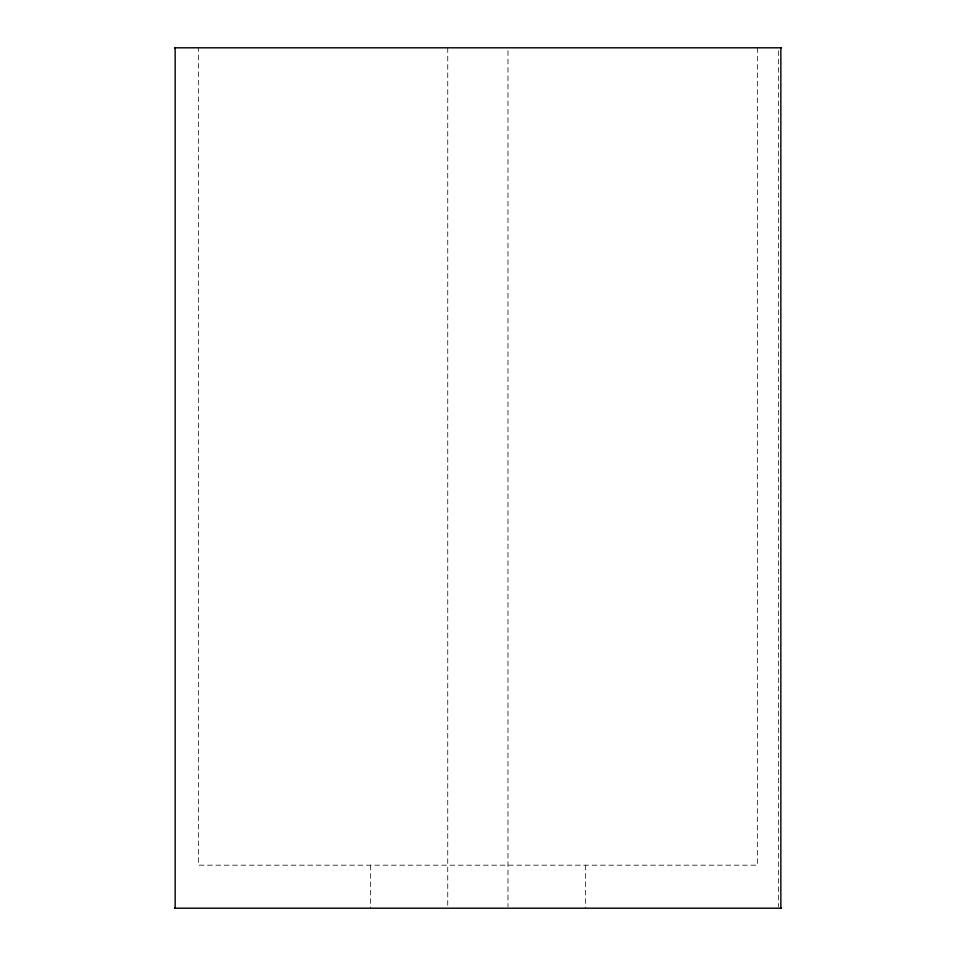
<?xml version="1.0" encoding="UTF-8"?>
<svg xmlns="http://www.w3.org/2000/svg" width="956" height="956" viewBox="0 0 956 956"><rect width="100%" height="100%" fill="white"/><g stroke="black" fill="none" stroke-linecap="round" stroke-linejoin="round"><path stroke-width="0.72" stroke-dasharray="4.78 3.58" d="M778.554 50.788L778.554 906.706M757.63 47.8L757.63 865.18L198.37 865.18L198.37 47.8M585.55 865.18L585.55 908.2M507.971 50.788L507.971 906.706M447.743 47.8L447.743 906.706M370.45 865.18L370.45 908.2"/><path stroke-width="1.43" d="M174.554 47.8L781.446 47.8M174.554 908.2L781.446 908.2M780.849 47.8L780.849 908.2M175.151 47.8L175.151 908.2"/></g></svg>
